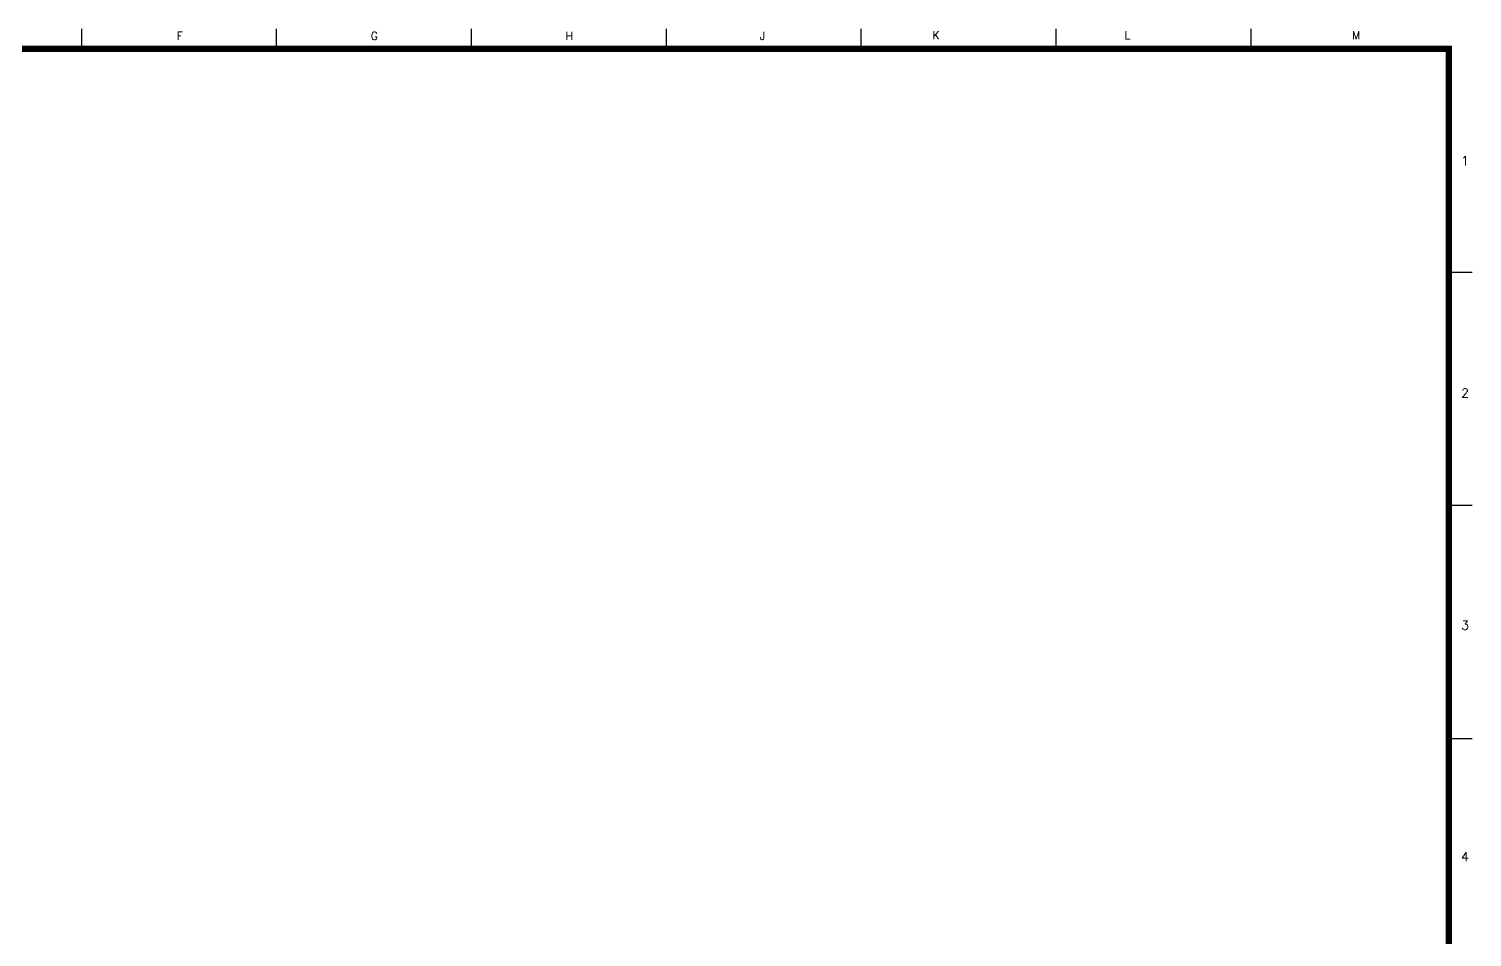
# Model space of a CAD drawing. Extents: x 0 to 22, y 0.2 to 17.
# Drawn here: x 8.66 to 22.02, y 8.58 to 16.99 of the extents above; entities that cross this region are included whole.
import ezdxf

# ---------------------------------------------------------------- set-up
doc = ezdxf.new("R2010")
doc.units = 0
doc.header["$MEASUREMENT"] = 0
doc.layers.add('BACKING', color=7, linetype='CONTINUOUS')
doc.styles.add('ROMAND', font='romand.shx', dxfattribs={"height": 2.3})

msp = doc.modelspace()

# ---------------------------------------------------------------- linework, layer by layer
at = {"layer": 'BACKING', "color": 7, "linetype": 'Continuous'}
for p, q in [((9.15, 16.8), (9.15, 16.985)), ((10.953, 16.8), (10.953, 16.985)), ((12.756, 16.8), (12.756, 16.985)), ((14.559, 16.8), (14.559, 16.985)), ((16.362, 16.8), (16.362, 16.985)), ((18.166, 16.8), (18.166, 16.985)), ((19.969, 16.8), (19.969, 16.985)), ((21.8, 14.733), (22.015, 14.733)), ((21.8, 12.574), (22.015, 12.574)), ((21.8, 10.414), (22.015, 10.414))]:
    msp.add_line(p, q, dxfattribs=at)
at = {"layer": 'BACKING', "color": 7, "linetype": 'Continuous', "const_width": 0.06, "flags": 128}
msp.add_lwpolyline([(0.197, 0.197), (21.8, 0.197), (21.8, 16.8), (0.197, 16.8)], close=True, dxfattribs=at)

# ---------------------------------------------------------------- texts
at = {"layer": 'BACKING', "color": 7, "linetype": 'Continuous', "style": 'ROMAND'}
for s, height, p in [('K', 0.0741, (17.021, 16.89)), ('L', 0.0741, (18.799, 16.89)), ('M', 0.0741, (20.904, 16.89)), ('F', 0.0741, (10.029, 16.883)), ('G', 0.0741, (11.823, 16.883)), ('H', 0.0741, (13.627, 16.883)), ('J', 0.0741, (15.424, 16.883)), ('1', 0.0843, (21.913, 15.721)), ('2', 0.0843, (21.913, 13.571)), ('3', 0.0843, (21.913, 11.421)), ('4', 0.0843, (21.913, 9.279))]:
    msp.add_text(s, height=height, dxfattribs=at).set_placement(p)

doc.saveas('drawing.dxf')
